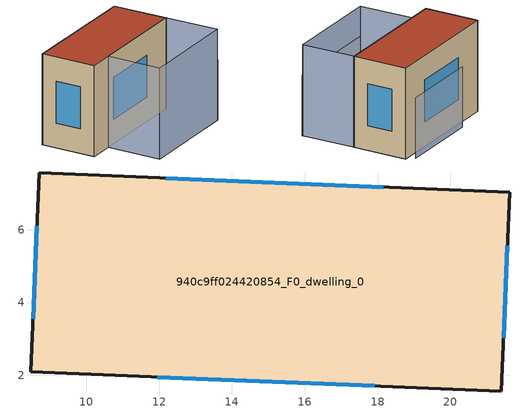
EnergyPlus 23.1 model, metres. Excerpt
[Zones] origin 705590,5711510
940c9ff024420854_F0_dwelling_0
 floor ground (EU_floor_Construction): 21.4,1.57 21.63,7.03 8.7,7.56 8.47,2.09 z0
 wall outside (EU_wall_Construction): 21.4,1.57 8.47,2.09 8.7,7.56 21.63,7.03 21.4,1.57 z0:9
 window (EU_Window_Construction): 17.93,1.71 11.95,1.95 / 8.54,3.56 8.64,6.09 / 12.18,7.42 18.16,7.17 / 21.57,5.56 21.46,3.04 z2.42:6.58
 roof outside (EU_roof_Construction): 21.63,7.03 21.4,1.57 8.47,2.09 8.7,7.56 z9
shading: 10.78,-3.42 21.24,-3.83 / 21.05,7.77 12.64,8.09 z0:6; 10.78,-3.45 10.99,2 / 10.99,2 21.42,1.61 / 21.42,1.61 21.21,-3.84 / 21.21,-3.84 10.78,-3.45 z0:9
[Building]
EU S2 Campaign: North Axis=0; Terrain=City; Solar Distribution=FullExterior
[Site:Location]
London: Latitude=51.5; Longitude=-0.5; Time Zone=0; Elevation=25
[SizingPeriod:WeatherFileDays]
AnnualSizingPeriod: Begin Month=1; Begin Day of Month=1; End Month=12; End Day of Month=31; Day of Week for Start Day=Monday; Use Weather File Daylight Saving Period=No; Use Weather File Rain and Snow Indicators=No
[MATERIAL]
EU_InternalMass_Material: Roughness=MediumRough; Thickness=0.1; Conductivity=1; Density=1800; Specific Heat=900; Thermal Absorptance=0.9; Solar Absorptance=0.7; Visible Absorptance=0.7
[MATERIAL:NOMASS] Roughness=MediumRough; Thermal Absorptance=0.9; Solar Absorptance=0.7; Visible Absorptance=0.7
Name | Thermal Resistance
EU_wall_NoMass | 0.735294
EU_roof_NoMass | 0.520833
EU_floor_NoMass | 1.81159
[WINDOWMATERIAL:SIMPLEGLAZINGSYSTEM]
EU_Window_SimpleGlazing: UFactor=3.92; Solar Heat Gain Coefficient=0.85; Visible Transmittance=0.85
[CONSTRUCTION]
EU_wall_Construction: EU_wall_NoMass
EU_roof_Construction: EU_roof_NoMass
EU_floor_Construction: EU_floor_NoMass
EU_InternalMass_Construction: EU_InternalMass_Material
EU_Window_Construction: EU_Window_SimpleGlazing
[ZONE]
940c9ff024420854_F0_dwelling_0: Type=1; Multiplier=1; Ceiling Height=autocalculate; Volume=636.236; Floor Area=autocalculate; Part of Total Floor Area=Yes
[INTERNALMASS]
940c9ff024420854_F0_dwelling_0_EU_InternalMass: Construction=EU_InternalMass_Construction; Zone or ZoneList=940c9ff024420854_F0_dwelling_0; Surface Area=70.6931
[OTHEREQUIPMENT]
EU_Step8_InternalGain_940c9ff024420854_F0_dwelling_0_f000: Fuel Type=Electricity; Zone or ZoneList or Space or SpaceList=940c9ff024420854_F0_dwelling_0; Schedule=EU_Step8_GainSchedule_940c9ff024420854_F0_dwelling_0_f000; Design Level Calculation Method=Watts/Area; Power per Zone Floor Area=1; Fraction Latent=0; Fraction Radiant=0; Fraction Lost=0; Carbon Dioxide Generation Rate=0; EndUse Subcategory=EU_Step8_InternalGains
[ZONEVENTILATION:DESIGNFLOWRATE]
EU_ConstantAir_940c9ff024420854_F0_dwelling_0: Zone or ZoneList or Space or SpaceList=940c9ff024420854_F0_dwelling_0; Schedule=EU_AlwaysOn; Design Flow Rate Calculation Method=AirChanges/Hour; Air Changes per Hour=0.48; Ventilation Type=Natural; Fan Pressure Rise=0; Fan Total Efficiency=1; Constant Term Coefficient=1; Temperature Term Coefficient=0; Velocity Term Coefficient=0; Velocity Squared Term Coefficient=0; Minimum Indoor Temperature=-100; Maximum Indoor Temperature=100; Delta Temperature=-100; Minimum Outdoor Temperature=-100; Maximum Outdoor Temperature=100; Maximum Wind Speed=40
[HVACTEMPLATE:THERMOSTAT]
EU_HeatOnly_940c9ff024420854_F0_dwelling_0: Constant Heating Setpoint=20; Constant Cooling Setpoint=50
[HVACTEMPLATE:ZONE:IDEALLOADSAIRSYSTEM]
940c9ff024420854_F0_dwelling_0: Template Thermostat=EU_HeatOnly_940c9ff024420854_F0_dwelling_0; System Availability Schedule=EU_AlwaysOn; Maximum Heating Supply Air Temperature=50; Minimum Cooling Supply Air Temperature=13; Maximum Heating Supply Air Humidity Ratio=0.0156; Minimum Cooling Supply Air Humidity Ratio=0.0077; Heating Limit=NoLimit; Cooling Limit=NoLimit; Heating Availability Schedule=EU_AlwaysOn; Cooling Availability Schedule=EU_CoolingOff; Dehumidification Control Type=ConstantSensibleHeatRatio; Cooling Sensible Heat Ratio=0.7; Dehumidification Setpoint=60; Humidification Control Type=None; Humidification Setpoint=30; Outdoor Air Method=None; Outdoor Air Flow Rate per Person=0.00944; Outdoor Air Flow Rate per Zone Floor Area=0; Outdoor Air Flow Rate per Zone=0; Demand Controlled Ventilation Type=None; Outdoor Air Economizer Type=NoEconomizer; Heat Recovery Type=None; Sensible Heat Recovery Effectiveness=0.7; Latent Heat Recovery Effectiveness=0.65
[SIZING:ZONE]
940c9ff024420854_F0_dwelling_0: Zone Cooling Design Supply Air Temperature Input Method=SupplyAirTemperature; Zone Cooling Design Supply Air Temperature=13; Zone Heating Design Supply Air Temperature Input Method=SupplyAirTemperature; Zone Heating Design Supply Air Temperature=50; Zone Cooling Design Supply Air Humidity Ratio=0.008; Zone Heating Design Supply Air Humidity Ratio=0.008; Cooling Design Air Flow Method=DesignDay; Cooling Design Air Flow Rate=0; Cooling Minimum Air Flow per Zone Floor Area=0.000762; Cooling Minimum Air Flow=0; Cooling Minimum Air Flow Fraction=0.2; Heating Design Air Flow Method=DesignDay; Heating Design Air Flow Rate=0; Heating Maximum Air Flow per Zone Floor Area=0.002032; Heating Maximum Air Flow=0.141576; Heating Maximum Air Flow Fraction=0.3; Account for Dedicated Outdoor Air System=No; Dedicated Outdoor Air System Control Strategy=NeutralSupplyAir; Dedicated Outdoor Air Low Setpoint Temperature for Design=autosize; Dedicated Outdoor Air High Setpoint Temperature for Design=autosize; Zone Load Sizing Method=Sensible Load Only No Latent Load; Zone Latent Cooling Design Supply Air Humidity Ratio Input Method=HumidityRatioDifference; Zone Cooling Design Supply Air Humidity Ratio Difference=0.005; Zone Latent Heating Design Supply Air Humidity Ratio Input Method=HumidityRatioDifference; Zone Humidification Design Supply Air Humidity Ratio Difference=0.005
[SCHEDULE:CONSTANT]
Name | Hourly Value
EU_AlwaysOn | 1
EU_CoolingOff | 0
[SCHEDULE:FILE]
EU_Step8_GainSchedule_940c9ff024420854_F0_dwelling_0_f000: File=../../schedules/940c9ff024420854/940c9ff024420854_F0_dwelling_0_f000_gain.csv; Column Number=1; Rows to Skip at Top=0; Number of Hours of Data=8760; Column Separator=Comma; Interpolate to Timestep=No; Minutes per Item=60; Adjust Schedule for Daylight Savings=Yes
